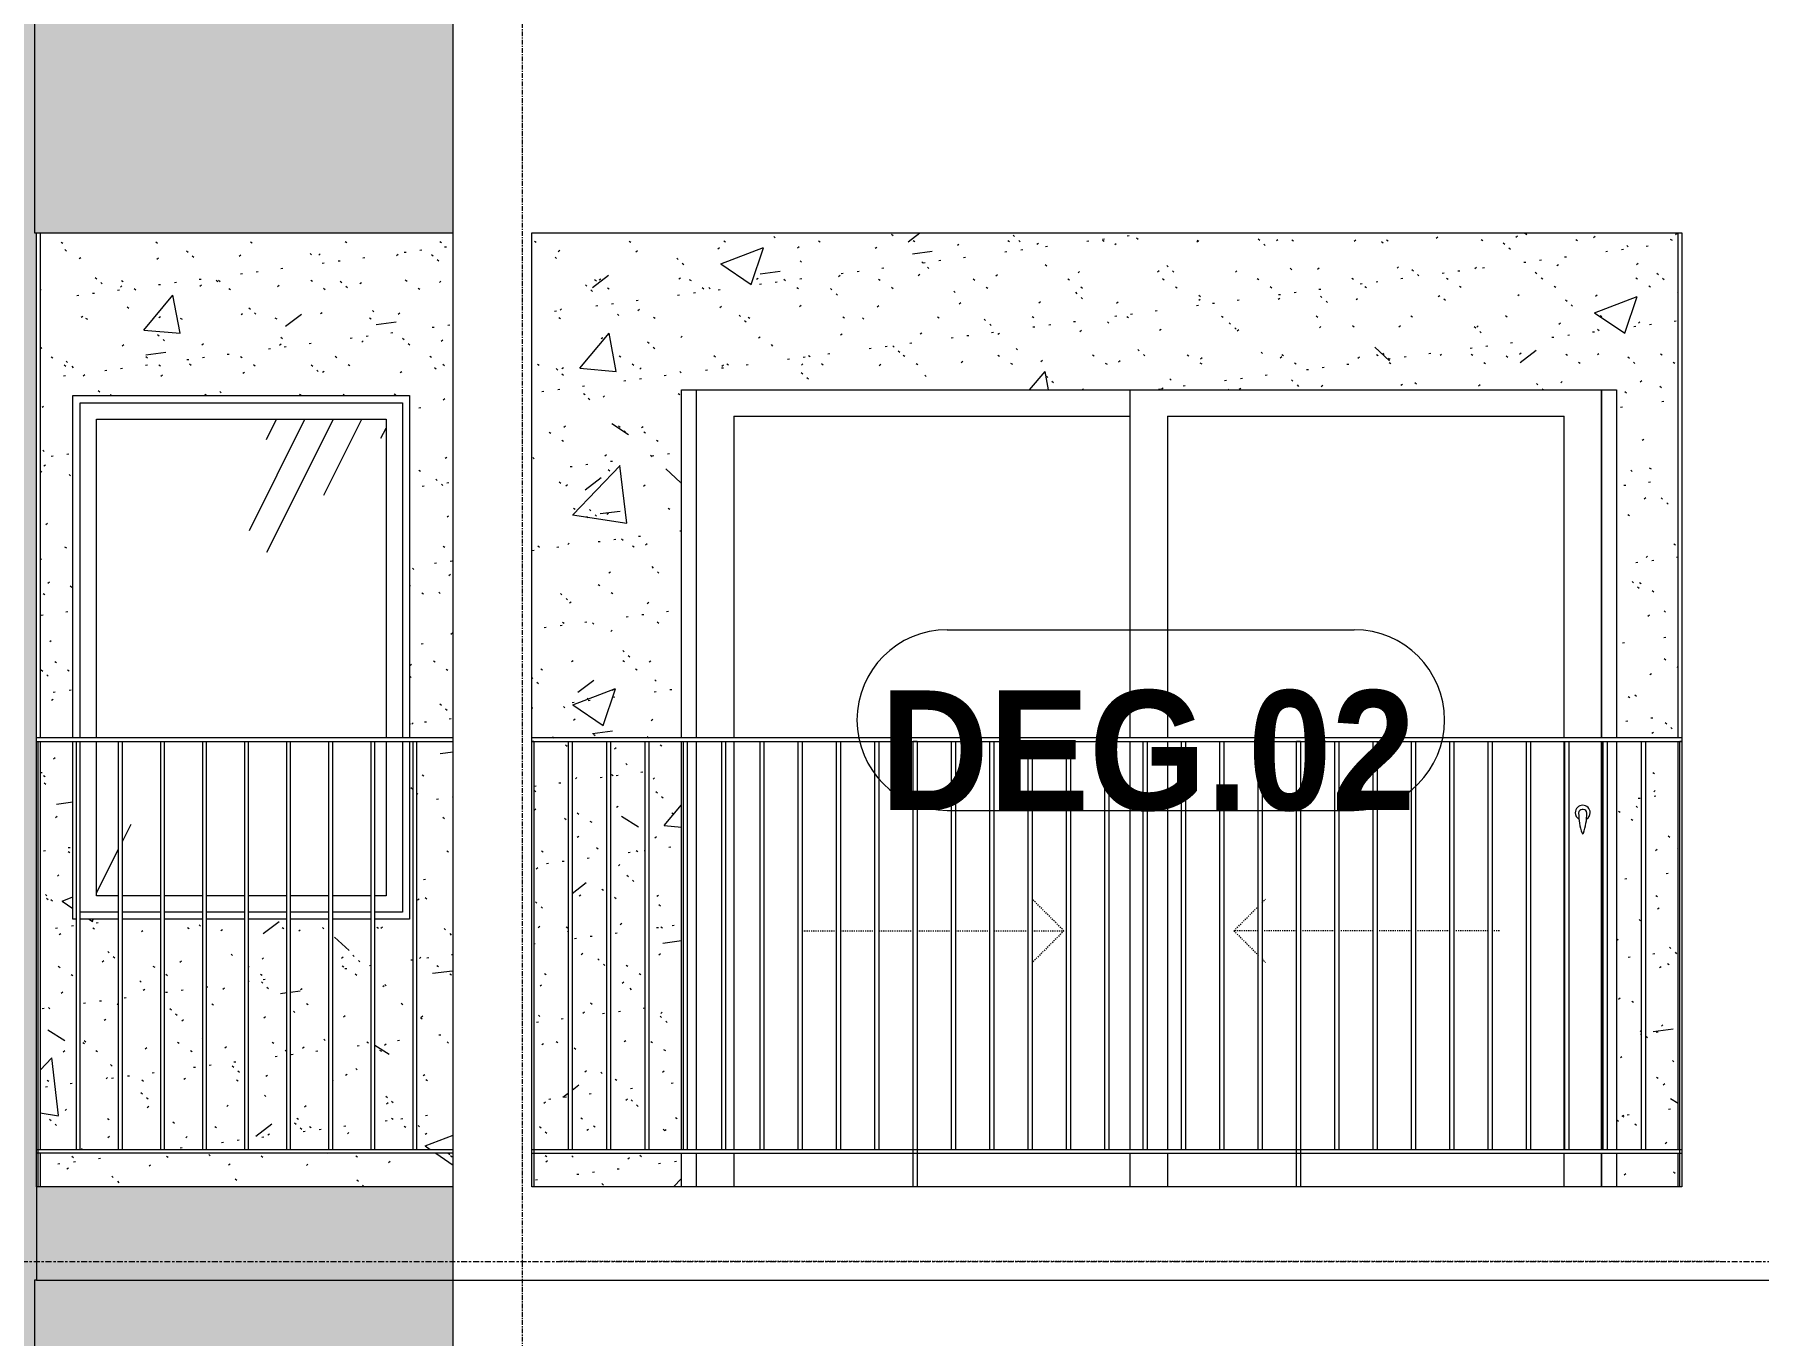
# Model space of a CAD drawing. Header units: millimetres. Extents: x -134153 to 99383, y -5233 to 35400.
# Drawn here: x -62258 to -57648, y 8802 to 12280 of the extents above; entities that cross this region are included whole.
import ezdxf

# ---------------------------------------------------------------- set-up
doc = ezdxf.new("R2010")
doc.units = ezdxf.units.MM
for name, pattern in [('Centre', [31.75, 6.35, -4.7625, 15.875, -4.7625]), ('Dash', [6, 3, -3]), ('Dash 1_8_', [6.35, 3.175, -3.175]), ('Grid Line', [22.225, 12.7, -3.175, 3.175, -3.175])]:
    doc.linetypes.add(name, pattern=pattern)
for name, color, linetype, lineweight in [('0-1', 7, 'Continuous', 5), ('A-AREA', 32, 'Dash 1_8_', 9), ('A-DOOR', 31, 'Continuous', 9), ('A-DOOR-FRAM', 31, 'Continuous', 9), ('A-DOOR-HDLN', 31, 'Dash', 9), ('A-DOOR-IDEN', 31, 'Continuous', 9), ('A-FLOR-HRAL', 11, 'Continuous', 9), ('A-FLOR-HRAL-1', 253, 'Continuous', 9), ('A-FLOR-LEVL-2', 51, 'Centre', 9), ('A-GLAZ', 151, 'Continuous', 9), ('A-GLAZ-2', 7, 'Continuous', 9), ('A-WALL', 113, 'Continuous', 9), ('A-WALL-PATT-1', 9, 'Continuous', 9), ('A-WALL-PATT-2', 111, 'Continuous', 5), ('I-WALL', 2, 'Continuous', 9), ('I-WALL-1', 7, 'Continuous', 9), ('S-GRID-1', 1, 'Grid Line', 9)]:
    doc.layers.add(name, color=color, linetype=linetype, lineweight=lineweight)
doc.styles.add('Arial_B_2', font='arialbd_0.ttf', dxfattribs={"width": 0.9, "height": 320})
pattern_1 = [(50, (-81864.4, 1200), (1165.978, -102.01), [121.92, -1341.12]), (355, (-81864.4, 1200), (-225.554, 1222.763), [97.536, -1072.896]), (100.451, (-81767.3, 1191.5), (940.433, 1120.746), [103.616, -1139.776]), (46.184, (-81864.4, 1525.1), (1734.91, -269.074), [182.88, -2011.68]), (96.636, (-81719.9, 1502.7), (1519.38, 1583.54), [155.42, -1709.66]), (351.184, (-81864.4, 1525.1), (1519.39, 1583.52), [146.3, -1609.34]), (21, (-81701.9, 1443.8), (970.332, -654.498), [121.92, -1341.12]), (326, (-81701.9, 1443.8), (395.533, 1178.804), [97.536, -1072.896]), (71.451, (-81621, 1389.3), (1365.87, 524.296), [103.616, -1139.776]), (37.5, (-81864.44, 1200), (19.767, 541.153), [53.645, -1006.246, 53.645, -1035.507, -1076.96]), (37.5, (-81864.44, 1200), (19.767, 541.153), [-2149.043, 53.645, -1023.315]), (7.5, (-81864.44, 1200), (427.646, 641.156), [53.645, -567.334, 53.645, -981.862, -410.464]), (7.5, (-81864.44, 1200), (427.646, 641.156), [-1656.486, 53.645, -356.82]), (327.5, (-82226.95, 1200), (867.782, -36.665), [53.645, -352.755, 53.645, -1214.323, -1682.496]), (327.5, (-82226.95, 1200), (867.782, -36.665), [-1674.368, 53.645, -1628.85]), (317.5, (-82389.5, 1200), (948.028, 162.73), [53.645, -474.675, 53.645, -788.416, -1194.816]), (317.5, (-82389.5, 1200), (948.028, 162.73), [-1370.38, 53.645, -1141.17])]
pattern_2 = [(37.5, (-81864.44, 1200), (-5.1206, 156.61216), [5.364, -118.181, 5.364, -132.812, -132.08]), (37.5, (-81864.44, 1200), (-5.1206, 156.61216), [-261.722, 5.364, -126.716]), (7.5, (-81864.44, 1200), (143.847, 229.3842), [5.364, -61.285, 5.364, -105.989, -42.672]), (7.5, (-81864.44, 1200), (143.847, 229.3842), [-178.003, 5.364, -37.308]), (327.5, (-81964.42, 1200), (253.1176, 0.4601), [5.364, -35.276, 5.364, -140.94, -191.008]), (327.5, (-81964.42, 1200), (253.1176, 0.4601), [-186.944, 5.364, -185.644]), (317.5, (-81964.42, 1200), (244.3381, 71.3376), [5.364, -14.956, 5.364, -90.546, -109.728]), (317.5, (-81964.42, 1200), (244.3381, 71.3376), [-116.23, 5.364, -104.364])]

# ---------------------------------------------------------------- blocks, each defined once
blk = doc.blocks.new('M_Fixed - 900 x 1400-V138-TKCS_MẶT ĐỨNG HƯỚNG BẮC')
at = {"layer": 'A-GLAZ'}
h = blk.add_hatch(dxfattribs=at)
h.set_pattern_fill('FP_10', color=256, style=0, pattern_type=2)
h.set_pattern_definition([(63.435, (-81661.2, 1301.6), (-817.87, 2453.59), [1016, -609.6, 1016, -609.6, -1292.49]), (63.435, (-81661.2, 1301.6), (-817.87, 2453.59), [-3251.2, 406.4, -886.1]), (63.435, (-81712, 1352.4), (-817.87, 2453.59), [812.8, -1016, 609.6, -609.6, -1495.69]), (63.435, (-81712, 1352.4), (-817.87, 2453.59), [-3048, 711.2, -784.5]), (63.435, (-81712, 1504.8), (-817.87, 2453.59), [609.6, -1219.2, 406.4, -609.6, -1698.89]), (63.435, (-81712, 1504.8), (-817.87, 2453.59), [-2844.8, 914.4, -784.5]), (63.435, (-81559.6, 1352.4), (-817.87, 2453.59), [609.6, -1219.2, 508, -2206.89]), (63.435, (-81407.2, 1504.8), (-817.87, 2453.59), [304.8, -1524, 203.2, -2511.69]), (63.435, (-81661.2, 1758.8), (-817.87, 2453.59), [203.2, -1524, 203.2, -812.8, -1800.49]), (63.435, (-81661.2, 1758.8), (-817.87, 2453.59), [-2743.2, 508, -1292.5]), (63.435, (-80746.8, 1606.4), (-817.87, 2453.59), [1016, -1524, 1219.2, -804.81]), (63.435, (-80746.8, 1454), (-817.87, 2453.59), [1422.4, -1016, 1524, -601.61]), (63.435, (-80645.2, 1504.8), (-817.87, 2453.59), [1625.6, -812.8, 1219.2, -886.09]), (63.435, (-80492.8, 1657.2), (-817.87, 2453.59), [1016, -1422.4, 812.8, -1292.49]), (63.435, (-80645.2, 1962), (-817.87, 2453.59), [508, -2032, 609.6, -1394.09]), (63.435, (-80340.4, 1809.6), (-817.87, 2453.59), [406.4, -2032, 406.4, -1698.89])])
h.paths.add_polyline_path([(-61582.6, 9978), (-61582.6, 10390), (-61685.1, 10390), (-61685.1, 9978)])
h.paths.add_polyline_path([(-62032.6, 9978), (-62032.6, 10390), (-62091.6, 10390), (-62091.6, 9978)])
h.paths.add_polyline_path([(-61317.6, 9978), (-61317.6, 10390), (-61347.6, 10390), (-61347.6, 9978)])
h.paths.add_polyline_path([(-61572.6, 9978), (-61470.1, 9978), (-61470.1, 10390), (-61572.6, 10390), (-61572.6, 10233)])
h.paths.add_polyline_path([(-61357.6, 9978), (-61357.6, 10390), (-61460.1, 10390), (-61460.1, 9978)])
h.paths.add_polyline_path([(-61797.6, 9978), (-61695.1, 9978), (-61695.1, 10390), (-61797.6, 10390), (-61797.6, 10272)])
h.paths.add_polyline_path([(-61910.1, 9978), (-61807.6, 9978), (-61807.6, 10390), (-61910.1, 10390), (-61910.1, 10159.5)])
h.paths.add_polyline_path([(-62022.6, 9978), (-61920.1, 9978), (-61920.1, 10390), (-62022.6, 10390), (-62022.6, 10047)])
h.paths.add_polyline_path([(-61669.6, 10400), (-61317.6, 10400), (-61317.6, 11252), (-62091.6, 11252), (-62091.6, 10400), (-61739.6, 10400)])
at = {"layer": 'A-GLAZ-2'}
for p, q in [((-62135.6, 11296), (-61273.6, 11296)), ((-62135.6, 10400), (-62135.6, 11296)), ((-61273.6, 11296), (-61273.6, 10400)), ((-62091.6, 11252), (-61317.6, 11252)), ((-62091.6, 10400), (-62091.6, 11252)), ((-61317.6, 11252), (-61317.6, 10400)), ((-62091.6, 9978), (-62091.6, 10390)), ((-61317.6, 10390), (-61317.6, 9978)), ((-61273.6, 10390), (-61273.6, 9934)), ((-62032.6, 9978), (-62091.6, 9978)), ((-61920.1, 9978), (-62022.6, 9978)), ((-61807.6, 9978), (-61910.1, 9978)), ((-61695.1, 9978), (-61797.6, 9978)), ((-61582.6, 9978), (-61685.1, 9978)), ((-61470.1, 9978), (-61572.6, 9978)), ((-61357.6, 9978), (-61460.1, 9978)), ((-61317.6, 9978), (-61347.6, 9978)), ((-62032.6, 9934), (-62135.1, 9934)), ((-61920.1, 9934), (-62022.6, 9934)), ((-61807.6, 9934), (-61910.1, 9934)), ((-61695.1, 9934), (-61797.6, 9934)), ((-61582.6, 9934), (-61685.1, 9934)), ((-61470.1, 9934), (-61572.6, 9934)), ((-61357.6, 9934), (-61460.1, 9934)), ((-61273.6, 9934), (-61347.6, 9934))]:
    blk.add_line(p, q, dxfattribs=at)
blk = doc.blocks.new('Railing - 10mm-901206-TKCS_MẶT ĐỨNG HƯỚNG BẮC')
at = {"layer": 'A-FLOR-HRAL-1'}
for p, q in [((-62145.064287, 5900), (-62145.064287, 6990)), ((-62135.064287, 5900), (-62135.064287, 6990))]:
    blk.add_line(p, q, dxfattribs=at)
blk = doc.blocks.new('Railing - 50 x 10mm-901205-TKCS_MẶT ĐỨNG HƯỚNG BẮC')
at = {"layer": 'A-FLOR-HRAL-1'}
for p in [(-62252.564287, 6990), (-62247.564287, 5800)]:
    blk.add_line(p, (-62247.564287, 6990), dxfattribs=at)
blk = doc.blocks.new('Railing - Railing-998577-TKCS_MẶT ĐỨNG HƯỚNG BẮC')
at = {"layer": 'A-FLOR-HRAL-1'}
for p, q in [((-62252.564287, 12700), (-61137.564287, 12700)), ((-61137.564287, 12690), (-62252.564287, 12690))]:
    blk.add_line(p, q, dxfattribs=at)
for name, p in [('Railing - 50 x 10mm-901205-TKCS_MẶT ĐỨNG HƯỚNG BẮC', (0, 6800)), ('Railing - 10mm-901206-TKCS_MẶT ĐỨNG HƯỚNG BẮC', (0, 6800)), ('Railing - 10mm-901206-TKCS_MẶT ĐỨNG HƯỚNG BẮC', (112.5, 6800)), ('Railing - 10mm-901206-TKCS_MẶT ĐỨNG HƯỚNG BẮC', (225, 6800)), ('Railing - 10mm-901206-TKCS_MẶT ĐỨNG HƯỚNG BẮC', (337.5, 6800)), ('Railing - 10mm-901206-TKCS_MẶT ĐỨNG HƯỚNG BẮC', (450, 6800)), ('Railing - 10mm-901206-TKCS_MẶT ĐỨNG HƯỚNG BẮC', (562.5, 6800)), ('Railing - 10mm-901206-TKCS_MẶT ĐỨNG HƯỚNG BẮC', (675, 6800)), ('Railing - 10mm-901206-TKCS_MẶT ĐỨNG HƯỚNG BẮC', (787.5, 6800)), ('Railing - 10mm-901206-TKCS_MẶT ĐỨNG HƯỚNG BẮC', (900, 6800))]:
    blk.add_blockref(name, p)
blk = doc.blocks.new('Top Rail Type - Top Rail_Internal_-998578-TKCS_MẶT ĐỨNG HƯỚNG BẮC')
at = {"layer": 'A-FLOR-HRAL-1'}
for p, q in [((-61137.564287, 13800), (-62252.564287, 13800)), ((-62252.564287, 13790), (-61137.564287, 13790))]:
    blk.add_line(p, q, dxfattribs=at)
blk = doc.blocks.new('NCV_TKTC_TANG 3 - 4_rvt-2-TKCS_MẶT ĐỨNG HƯỚNG BẮC')
at = {"layer": 'A-WALL-PATT-1'}
h = blk.add_hatch(dxfattribs=at)
h.set_pattern_fill('FP_2', color=256, style=0, pattern_type=2)
h.set_pattern_definition(pattern_1)
h.paths.add_polyline_path([(-61157.9, 9200), (-61137.6, 9200), (-61137.6, 9290), (-62242.6, 9290), (-62242.6, 9200), (-61313.9, 9200)])
h.paths.add_polyline_path([(-61572.6, 9300), (-61470.1, 9300), (-61470.1, 9915), (-61572.6, 9915), (-61572.6, 9420)])
h.paths.add_polyline_path([(-61685.1, 9300), (-61582.6, 9300), (-61582.6, 9915), (-61685.1, 9915), (-61685.1, 9515.7)])
h.paths.add_polyline_path([(-61695.1, 9300), (-61695.1, 9915), (-61797.6, 9915), (-61797.6, 9300)])
h.paths.add_polyline_path([(-61460.1, 9300), (-61357.6, 9300), (-61357.6, 9915), (-61460.1, 9915), (-61460.1, 9324.3)])
h.paths.add_polyline_path([(-61807.6, 9300), (-61807.6, 9915), (-61910.1, 9915), (-61910.1, 9300)])
h.paths.add_polyline_path([(-62242.6, 9300), (-62145.1, 9300), (-62145.1, 9915), (-62154.6, 9915), (-62154.6, 10390), (-62242.6, 10390), (-62242.6, 9759.1)])
h.paths.add_polyline_path([(-61141.6, 9300), (-61137.6, 9300), (-61137.6, 10390), (-61235.1, 10390), (-61235.1, 9300), (-61164.3, 9300)])
h.paths.add_polyline_path([(-61347.6, 9300), (-61245.1, 9300), (-61245.1, 10390), (-61254.6, 10390), (-61254.6, 9915), (-61347.6, 9915), (-61347.6, 9828.8)])
h.paths.add_polyline_path([(-61920.1, 9300), (-61920.1, 9915), (-62022.6, 9915), (-62022.6, 9300)])
h.paths.add_polyline_path([(-62135.1, 9300), (-62032.6, 9300), (-62032.6, 9915), (-62135.1, 9915), (-62135.1, 9828.8)])
h.paths.add_polyline_path([(-62154.6, 10400), (-62154.6, 11315), (-61254.6, 11315), (-61254.6, 10400), (-61137.6, 10400), (-61137.6, 11750), (-62242.6, 11750), (-62242.6, 10400)])
h = blk.add_hatch(dxfattribs=at)
h.set_pattern_fill('FP_3', color=256, style=0, pattern_type=2)
h.set_pattern_definition(pattern_2)
h.paths.add_polyline_path([(-61157.9, 9200), (-61137.6, 9200), (-61137.6, 9290), (-62242.6, 9290), (-62242.6, 9200), (-61313.9, 9200)])
h.paths.add_polyline_path([(-61572.6, 9300), (-61470.1, 9300), (-61470.1, 9915), (-61572.6, 9915), (-61572.6, 9420)])
h.paths.add_polyline_path([(-61685.1, 9300), (-61582.6, 9300), (-61582.6, 9915), (-61685.1, 9915), (-61685.1, 9515.7)])
h.paths.add_polyline_path([(-61695.1, 9300), (-61695.1, 9915), (-61797.6, 9915), (-61797.6, 9300)])
h.paths.add_polyline_path([(-61460.1, 9300), (-61357.6, 9300), (-61357.6, 9915), (-61460.1, 9915), (-61460.1, 9324.3)])
h.paths.add_polyline_path([(-61807.6, 9300), (-61807.6, 9915), (-61910.1, 9915), (-61910.1, 9300)])
h.paths.add_polyline_path([(-62242.6, 9300), (-62145.1, 9300), (-62145.1, 9915), (-62154.6, 9915), (-62154.6, 10390), (-62242.6, 10390), (-62242.6, 9759.1)])
h.paths.add_polyline_path([(-61141.6, 9300), (-61137.6, 9300), (-61137.6, 10390), (-61235.1, 10390), (-61235.1, 9300), (-61164.3, 9300)])
h.paths.add_polyline_path([(-61347.6, 9300), (-61245.1, 9300), (-61245.1, 10390), (-61254.6, 10390), (-61254.6, 9915), (-61347.6, 9915), (-61347.6, 9828.8)])
h.paths.add_polyline_path([(-61920.1, 9300), (-61920.1, 9915), (-62022.6, 9915), (-62022.6, 9300)])
h.paths.add_polyline_path([(-62135.1, 9300), (-62032.6, 9300), (-62032.6, 9915), (-62135.1, 9915), (-62135.1, 9828.8)])
h.paths.add_polyline_path([(-62154.6, 10400), (-62154.6, 11315), (-61254.6, 11315), (-61254.6, 10400), (-61137.6, 10400), (-61137.6, 11750), (-62242.6, 11750), (-62242.6, 10400)])
h = blk.add_hatch(dxfattribs=at)
h.set_pattern_fill('FP_2', color=256, style=0, pattern_type=2)
h.set_pattern_definition(pattern_1)
h.paths.add_polyline_path([(-57862.6, 9200), (-57862.6, 9290), (-58027.6, 9290), (-58027.6, 9200), (-57873.4, 9200)])
h.paths.add_polyline_path([(-60527.6, 9200), (-60527.6, 9290), (-60922.6, 9290), (-60922.6, 9200), (-60757.4, 9200)])
h.paths.add_polyline_path([(-60820.1, 9300), (-60727.6, 9300), (-60727.6, 10390), (-60820.1, 10390), (-60820.1, 9334.4)])
h.paths.add_polyline_path([(-60830.1, 9300), (-60830.1, 10390), (-60922.6, 10390), (-60922.6, 9300), (-60847.6, 9300)])
h.paths.add_polyline_path([(-60717.6, 9300), (-60625.1, 9300), (-60625.1, 10390), (-60717.6, 10390), (-60717.6, 9462.5)])
h.paths.add_polyline_path([(-57880.7, 9300), (-57862.6, 9300), (-57862.6, 10390), (-57950.1, 10390), (-57950.1, 9300)])
h.paths.add_polyline_path([(-57960.1, 9300), (-57960.1, 10390), (-58027.6, 10390), (-58027.6, 9300)])
h.paths.add_polyline_path([(-60615.1, 9300), (-60527.6, 9300), (-60527.6, 10390), (-60615.1, 10390), (-60615.1, 9590.6)])
h.paths.add_polyline_path([(-57960.3, 10400), (-57862.6, 10400), (-57862.6, 11750), (-60927.6, 11750), (-60927.6, 10400), (-60527.6, 10400), (-60527.6, 11330), (-58027.6, 11330), (-58027.6, 10400)])
h = blk.add_hatch(dxfattribs=at)
h.set_pattern_fill('FP_3', color=256, style=0, pattern_type=2)
h.set_pattern_definition(pattern_2)
h.paths.add_polyline_path([(-57862.6, 9200), (-57862.6, 9290), (-58027.6, 9290), (-58027.6, 9200), (-57873.4, 9200)])
h.paths.add_polyline_path([(-60527.6, 9200), (-60527.6, 9290), (-60922.6, 9290), (-60922.6, 9200), (-60757.4, 9200)])
h.paths.add_polyline_path([(-60820.1, 9300), (-60727.6, 9300), (-60727.6, 10390), (-60820.1, 10390), (-60820.1, 9334.4)])
h.paths.add_polyline_path([(-60830.1, 9300), (-60830.1, 10390), (-60922.6, 10390), (-60922.6, 9300), (-60847.6, 9300)])
h.paths.add_polyline_path([(-60717.6, 9300), (-60625.1, 9300), (-60625.1, 10390), (-60717.6, 10390), (-60717.6, 9462.5)])
h.paths.add_polyline_path([(-57880.7, 9300), (-57862.6, 9300), (-57862.6, 10390), (-57950.1, 10390), (-57950.1, 9300)])
h.paths.add_polyline_path([(-57960.1, 9300), (-57960.1, 10390), (-58027.6, 10390), (-58027.6, 9300)])
h.paths.add_polyline_path([(-60615.1, 9300), (-60527.6, 9300), (-60527.6, 10390), (-60615.1, 10390), (-60615.1, 9590.6)])
h.paths.add_polyline_path([(-57960.3, 10400), (-57862.6, 10400), (-57862.6, 11750), (-60927.6, 11750), (-60927.6, 10400), (-60527.6, 10400), (-60527.6, 11330), (-58027.6, 11330), (-58027.6, 10400)])
at = {"layer": 'I-WALL-1'}
for p, q in [((-62242.6, 11750), (-62242.6, 10400)), ((-57862.6, 10400), (-57862.6, 11750)), ((-62154.6, 10400), (-62154.6, 11315)), ((-62154.6, 11315), (-61254.6, 11315)), ((-61254.6, 11315), (-61254.6, 10400)), ((-60527.6, 10400), (-60527.6, 11330)), ((-60527.6, 11330), (-58027.6, 11330)), ((-58027.6, 11330), (-58027.6, 10400)), ((-62242.6, 10390), (-62242.6, 9300)), ((-62154.6, 9915), (-62154.6, 10390)), ((-61254.6, 10390), (-61254.6, 9915)), ((-60527.6, 9300), (-60527.6, 10390)), ((-58027.6, 10390), (-58027.6, 9300)), ((-57862.6, 9300), (-57862.6, 10390)), ((-62145.1, 9915), (-62154.6, 9915)), ((-62032.6, 9915), (-62135.1, 9915)), ((-61920.1, 9915), (-62022.6, 9915)), ((-61807.6, 9915), (-61910.1, 9915)), ((-61695.1, 9915), (-61797.6, 9915)), ((-61582.6, 9915), (-61685.1, 9915)), ((-61470.1, 9915), (-61572.6, 9915)), ((-61357.6, 9915), (-61460.1, 9915)), ((-61254.6, 9915), (-61347.6, 9915)), ((-62242.6, 9290), (-62242.6, 9200)), ((-60527.6, 9200), (-60527.6, 9290)), ((-58027.6, 9290), (-58027.6, 9200)), ((-57862.6, 9200), (-57862.6, 9290))]:
    blk.add_line(p, q, dxfattribs=at)
at = {"layer": 'A-FLOR-HRAL'}
for name in ['Top Rail Type - Top Rail_Internal_-998578-TKCS_MẶT ĐỨNG HƯỚNG BẮC', 'Railing - Railing-998577-TKCS_MẶT ĐỨNG HƯỚNG BẮC']:
    blk.add_blockref(name, (0, -3400), dxfattribs=at)
at = {"layer": 'A-GLAZ'}
blk.add_blockref('M_Fixed - 900 x 1400-V138-TKCS_MẶT ĐỨNG HƯỚNG BẮC', (0, 0), dxfattribs=at)
blk = doc.blocks.new('DEG_02-DEG_03 - DEG_02-2500x2400mm-CỬA ĐI 02 CÁNH TRƯỢT-V26-TKCS_MẶT ĐỨNG HƯỚNG BẮC')
at = {"layer": 'A-DOOR'}
for p, q in [((-59327.6, 10400), (-59327.6, 11330)), ((-58067.6, 11330), (-58067.6, 10400)), ((-60387.6, 11260), (-60387.6, 10400)), ((-60387.6, 11260), (-59327.6, 11260)), ((-59227.6, 11260), (-59227.6, 10400)), ((-59227.6, 11260), (-58167.6, 11260)), ((-58167.6, 10400), (-58167.6, 11260)), ((-60387.6, 10390), (-60387.6, 9300)), ((-59327.6, 9300), (-59327.6, 10390)), ((-59227.6, 10390), (-59227.6, 9300)), ((-58167.6, 9300), (-58167.6, 10390)), ((-58067.6, 10390), (-58067.6, 9300)), ((-60387.6, 9290), (-60387.6, 9200)), ((-59327.6, 9200), (-59327.6, 9290)), ((-59227.6, 9290), (-59227.6, 9200)), ((-58167.6, 9200), (-58167.6, 9290)), ((-58067.6, 9290), (-58067.6, 9200))]:
    blk.add_line(p, q, dxfattribs=at)
at = {"layer": 'A-DOOR', "flags": 128}
blk.add_lwpolyline([(-58116.1, 10208.7), (-58116.1, 10208.7), (-58116.1, 10208.7), (-58116.1, 10208.7), (-58116.1, 10208.7), (-58116.1, 10208.7), (-58116.1, 10208.7), (-58116.2, 10208.7), (-58116.2, 10208.7), (-58116.2, 10208.7), (-58116.2, 10208.7), (-58116.3, 10208.7), (-58116.3, 10208.7), (-58116.3, 10208.7), (-58116.4, 10208.7), (-58116.4, 10208.7), (-58116.4, 10208.7), (-58116.5, 10208.7), (-58116.5, 10208.7), (-58116.6, 10208.7), (-58116.6, 10208.7), (-58116.7, 10208.7), (-58116.7, 10208.7), (-58116.8, 10208.7), (-58116.8, 10208.7), (-58116.9, 10208.7), (-58116.9, 10208.7), (-58117, 10208.7), (-58117, 10208.7), (-58117.1, 10208.7), (-58117.1, 10208.7), (-58117.2, 10208.7), (-58117.3, 10208.7), (-58117.3, 10208.7), (-58117.4, 10208.7), (-58117.4, 10208.7), (-58117.5, 10208.7), (-58117.5, 10208.7), (-58117.6, 10208.7), (-58117.7, 10208.7), (-58117.7, 10208.7), (-58117.8, 10208.7), (-58117.8, 10208.7), (-58117.9, 10208.7), (-58118, 10208.7), (-58118, 10208.7), (-58118.1, 10208.7), (-58118.1, 10208.7), (-58118.2, 10208.7), (-58118.2, 10208.7), (-58118.3, 10208.7), (-58118.3, 10208.7), (-58118.4, 10208.7), (-58118.4, 10208.7), (-58118.5, 10208.7), (-58118.5, 10208.7), (-58118.6, 10208.7), (-58118.6, 10208.7), (-58118.7, 10208.7), (-58118.7, 10208.7), (-58118.7, 10208.7), (-58118.8, 10208.7), (-58118.8, 10208.7), (-58118.8, 10208.7), (-58118.9, 10208.7), (-58118.9, 10208.7), (-58118.9, 10208.7), (-58119, 10208.7), (-58119, 10208.7), (-58119, 10208.7), (-58119, 10208.7), (-58119, 10208.7), (-58119, 10208.7), (-58119, 10208.7), (-58119.1, 10208.7), (-58119.1, 10208.7)], dxfattribs=at)
at = {"layer": 'A-DOOR'}
for centre, radius, start, end in [((-58117.6, 10200), 20, 0, 180), ((-58117.6, 10200), 20, 180, 240), ((-58119.1, 10199.2), 9.45, 90, 180), ((-57963.8, 10199.2), 164.8, 180, 199.134), ((-58116.1, 10199.2), 9.45, 0, 90), ((-58271.4, 10199.2), 164.8, 340.866, 0), ((-58117.6, 10200), 20, 300, 0), ((-58117.2, 10146), 2.34, 199.134, 261.031), ((-58117.9, 10146), 2.34, 278.969, 340.866)]:
    blk.add_arc(centre, radius, start, end, dxfattribs=at)
at = {"layer": 'A-DOOR-FRAM'}
for p, q in [((-60487.6, 10400), (-60487.6, 11330)), ((-58067.6, 10400), (-58067.6, 11330)), ((-60487.6, 9300), (-60487.6, 10390)), ((-58067.6, 9300), (-58067.6, 10390)), ((-60487.6, 9200), (-60487.6, 9290)), ((-58067.6, 9200), (-58067.6, 9290))]:
    blk.add_line(p, q, dxfattribs=at)
at = {"layer": 'A-DOOR-HDLN'}
for p, q in [((-59504.8, 9884.2), (-59589.7, 9969.1)), ((-58975.1, 9959.5), (-58965.5, 9969.1)), ((-59050.3, 9884.2), (-58985.1, 9949.5)), ((-60205.1, 9884.2), (-60112.6, 9884.2)), ((-60102.6, 9884.2), (-60010.1, 9884.2)), ((-60000.1, 9884.2), (-59907.6, 9884.2)), ((-59897.6, 9884.2), (-59805.1, 9884.2)), ((-59795.1, 9884.2), (-59702.6, 9884.2)), ((-59692.6, 9884.2), (-59600.1, 9884.2)), ((-59590.1, 9884.2), (-59504.8, 9884.2)), ((-59504.8, 9884.2), (-59589.7, 9799.4)), ((-59050.3, 9884.2), (-58985.1, 9819)), ((-58985.1, 9884.2), (-59050.3, 9884.2)), ((-58882.6, 9884.2), (-58975.1, 9884.2)), ((-58780.1, 9884.2), (-58872.6, 9884.2)), ((-58677.6, 9884.2), (-58770.1, 9884.2)), ((-58575.1, 9884.2), (-58667.6, 9884.2)), ((-58472.6, 9884.2), (-58565.1, 9884.2)), ((-58370.1, 9884.2), (-58462.6, 9884.2)), ((-58340.3, 9884.2), (-58360.1, 9884.2)), ((-58975.1, 9809), (-58965.5, 9799.4))]:
    blk.add_line(p, q, dxfattribs=at)
blk = doc.blocks.new('Railing - 10mm-1251313-TKCS_MẶT ĐỨNG HƯỚNG BẮC')
at = {"layer": 'A-FLOR-HRAL'}
for p, q in [((-60830.064287, 5900), (-60830.064287, 6990)), ((-60820.064287, 6990), (-60820.064287, 5900))]:
    blk.add_line(p, q, dxfattribs=at)
blk = doc.blocks.new('Railing - 50 x 10mm-1251315-TKCS_MẶT ĐỨNG HƯỚNG BẮC')
at = {"layer": 'A-FLOR-HRAL'}
for p, q in [((-59897.564287, 6990), (-59907.564287, 6990)), ((-59907.564287, 5800), (-59907.564287, 6990)), ((-59897.564287, 6990), (-59897.564287, 5800))]:
    blk.add_line(p, q, dxfattribs=at)
blk = doc.blocks.new('Railing - 50 x 10mm-1251311-TKCS_MẶT ĐỨNG HƯỚNG BẮC')
at = {"layer": 'A-FLOR-HRAL'}
for q in [(-60927.564287, 6990), (-60922.564287, 5800)]:
    blk.add_line((-60922.564287, 6990), q, dxfattribs=at)
blk = doc.blocks.new('Railing - 50 x 10mm-V55-TKCS_MẶT ĐỨNG HƯỚNG BẮC')
at = {"layer": 'A-FLOR-HRAL'}
for p in [(-57852.564287, 6990), (-57857.564287, 5800)]:
    blk.add_line(p, (-57857.564287, 6990), dxfattribs=at)
blk = doc.blocks.new('Railing - Railing-1558314-TKCS_MẶT ĐỨNG HƯỚNG BẮC')
at = {"layer": 'A-FLOR-HRAL'}
for p, q in [((-60927.564287, 9300), (-57852.564287, 9300)), ((-60927.564287, 9290), (-57852.564287, 9290))]:
    blk.add_line(p, q, dxfattribs=at)
for name, p in [('Railing - 50 x 10mm-1251311-TKCS_MẶT ĐỨNG HƯỚNG BẮC', (0, 3400)), ('Railing - 10mm-1251313-TKCS_MẶT ĐỨNG HƯỚNG BẮC', (0, 3400)), ('Railing - 10mm-1251313-TKCS_MẶT ĐỨNG HƯỚNG BẮC', (102.5, 3400)), ('Railing - 10mm-1251313-TKCS_MẶT ĐỨNG HƯỚNG BẮC', (205, 3400)), ('Railing - 10mm-1251313-TKCS_MẶT ĐỨNG HƯỚNG BẮC', (307.5, 3400)), ('Railing - 10mm-1251313-TKCS_MẶT ĐỨNG HƯỚNG BẮC', (410, 3400)), ('Railing - 10mm-1251313-TKCS_MẶT ĐỨNG HƯỚNG BẮC', (512.5, 3400)), ('Railing - 10mm-1251313-TKCS_MẶT ĐỨNG HƯỚNG BẮC', (615, 3400)), ('Railing - 10mm-1251313-TKCS_MẶT ĐỨNG HƯỚNG BẮC', (717.5, 3400)), ('Railing - 10mm-1251313-TKCS_MẶT ĐỨNG HƯỚNG BẮC', (820, 3400)), ('Railing - 50 x 10mm-1251315-TKCS_MẶT ĐỨNG HƯỚNG BẮC', (0, 3400)), ('Railing - 10mm-1251313-TKCS_MẶT ĐỨNG HƯỚNG BẮC', (1025, 3400)), ('Railing - 10mm-1251313-TKCS_MẶT ĐỨNG HƯỚNG BẮC', (1127.5, 3400)), ('Railing - 10mm-1251313-TKCS_MẶT ĐỨNG HƯỚNG BẮC', (1230, 3400)), ('Railing - 10mm-1251313-TKCS_MẶT ĐỨNG HƯỚNG BẮC', (1332.5, 3400)), ('Railing - 10mm-1251313-TKCS_MẶT ĐỨNG HƯỚNG BẮC', (1435, 3400)), ('Railing - 10mm-1251313-TKCS_MẶT ĐỨNG HƯỚNG BẮC', (1537.5, 3400)), ('Railing - 10mm-1251313-TKCS_MẶT ĐỨNG HƯỚNG BẮC', (1640, 3400)), ('Railing - 10mm-1251313-TKCS_MẶT ĐỨNG HƯỚNG BẮC', (1742.5, 3400)), ('Railing - 10mm-1251313-TKCS_MẶT ĐỨNG HƯỚNG BẮC', (1845, 3400)), ('Railing - 50 x 10mm-1251315-TKCS_MẶT ĐỨNG HƯỚNG BẮC', (1025, 3400)), ('Railing - 10mm-1251313-TKCS_MẶT ĐỨNG HƯỚNG BẮC', (2050, 3400)), ('Railing - 10mm-1251313-TKCS_MẶT ĐỨNG HƯỚNG BẮC', (2152.5, 3400)), ('Railing - 10mm-1251313-TKCS_MẶT ĐỨNG HƯỚNG BẮC', (2255, 3400)), ('Railing - 10mm-1251313-TKCS_MẶT ĐỨNG HƯỚNG BẮC', (2357.5, 3400)), ('Railing - 10mm-1251313-TKCS_MẶT ĐỨNG HƯỚNG BẮC', (2460, 3400)), ('Railing - 10mm-1251313-TKCS_MẶT ĐỨNG HƯỚNG BẮC', (2562.5, 3400)), ('Railing - 10mm-1251313-TKCS_MẶT ĐỨNG HƯỚNG BẮC', (2665, 3400)), ('Railing - 10mm-1251313-TKCS_MẶT ĐỨNG HƯỚNG BẮC', (2767.5, 3400)), ('Railing - 10mm-1251313-TKCS_MẶT ĐỨNG HƯỚNG BẮC', (2870, 3400)), ('Railing - 50 x 10mm-V55-TKCS_MẶT ĐỨNG HƯỚNG BẮC', (0, 3400))]:
    blk.add_blockref(name, p)
blk = doc.blocks.new('Top Rail Type - Top Rail_Internal_-1558315-TKCS_MẶT ĐỨNG HƯỚNG BẮC')
at = {"layer": 'A-FLOR-HRAL'}
for p, q in [((-57852.564287, 10400), (-60927.564287, 10400)), ((-60927.564287, 10390), (-57852.564287, 10390))]:
    blk.add_line(p, q, dxfattribs=at)
blk = doc.blocks.new('STN_Door Tag - STN_Door Tag-1788670-TKCS_MẶT ĐỨNG HƯỚNG BẮC')
at = {"layer": 'A-DOOR-IDEN'}
for p, q in [((-102166.7, 10689.1), (-101078.6, 10689.1)), ((-102166.7, 10206.1), (-101078.6, 10206.1))]:
    blk.add_line(p, q, dxfattribs=at)
for centre, start, end in [((-102166.7, 10447.6), 90, 270), ((-101078.6, 10447.6), 270, 90)]:
    blk.add_arc(centre, 241.5, start, end, dxfattribs=at)

msp = doc.modelspace()

# ---------------------------------------------------------------- hatches: boundary and pattern name
at = {"layer": 'A-WALL-PATT-2'}
h = msp.add_hatch(color=256, dxfattribs=at)
h.paths.add_polyline_path([(-64723.8, 8950), (-62252.6, 8950), (-62252.6, 11750), (-62257.6, 11750), (-62257.6, 12350), (-65842.6, 12350), (-65842.6, 8950)])
h.paths.add_polyline_path([(-64852.6, 9914.4), (-64852.6, 11314.4), (-63452.6, 11314.4), (-63452.6, 9914.4), (-64811.6, 9914.4)])
for points in [[(-61137.6, 11750), (-61137.6, 12350), (-62257.6, 12350), (-62257.6, 11750), (-61550.7, 11750)], [(-62252.6, 8950), (-61137.6, 8950), (-61137.6, 9200), (-62252.6, 9200)], [(-62252.6, 8350), (-61137.6, 8350), (-61137.6, 8950), (-62257.6, 8950), (-62257.6, 8350)]]:
    msp.add_hatch(color=256, dxfattribs=at).paths.add_polyline_path(points)
h = msp.add_hatch(color=256, dxfattribs=at)
h.paths.add_polyline_path([(-64723.8, 5600), (-62252.6, 5600), (-62252.6, 8350), (-62257.6, 8350), (-62257.6, 8950), (-65842.6, 8950), (-65842.6, 5600), (-65718.7, 5600)])
h.paths.add_polyline_path([(-64811.6, 6514.4), (-64852.6, 6514.4), (-64852.6, 7914.4), (-63452.6, 7914.4), (-63452.6, 6514.4), (-64723.8, 6514.4)])

# ---------------------------------------------------------------- linework, layer by layer
at = {"layer": 'A-AREA'}
msp.add_line((-57752.6, 9000), (-60852.6, 9000), dxfattribs=at)
at = {"layer": 'A-FLOR-LEVL-2'}
msp.add_line((-134152.6, 9000), (-25724.3, 9000), dxfattribs=at)
at = {"layer": 'A-WALL'}
for p, q in [((-61137.6, 5550), (-61137.6, 29350)), ((-62252.6, 9200), (-62252.6, 11750)), ((-60927.6, 9200), (-60927.6, 11750)), ((-60927.6, 11750), (-57852.6, 11750)), ((-57852.6, 11750), (-57852.6, 9200)), ((-57852.6, 9200), (-60927.6, 9200)), ((-61137.6, 8950), (-46362.6, 8950))]:
    msp.add_line(p, q, dxfattribs=at)
at = {"layer": 'I-WALL'}
for p, q in [((-62257.6, 12350), (-62257.6, 11750)), ((-62257.6, 11750), (-61137.6, 11750)), ((-61137.6, 9200), (-62252.6, 9200)), ((-62252.6, 9200), (-62252.6, 8950)), ((-62252.6, 8950), (-62257.6, 8950)), ((-62257.6, 8950), (-62257.6, 8350)), ((-62252.6, 8950), (-61137.6, 8950))]:
    msp.add_line(p, q, dxfattribs=at)
at = {"layer": 'S-GRID-1'}
msp.add_line((-60952.6, 207.3), (-60952.6, 30285.9), dxfattribs=at)

# ---------------------------------------------------------------- block references
at = {"layer": '0-1'}
msp.add_blockref('NCV_TKTC_TANG 3 - 4_rvt-2-TKCS_MẶT ĐỨNG HƯỚNG BẮC', (0, 0), dxfattribs=at)
at = {"layer": 'A-DOOR'}
msp.add_blockref('DEG_02-DEG_03 - DEG_02-2500x2400mm-CỬA ĐI 02 CÁNH TRƯỢT-V26-TKCS_MẶT ĐỨNG HƯỚNG BẮC', (0, 0), dxfattribs=at)
at = {"layer": 'A-DOOR-IDEN'}
msp.add_blockref('STN_Door Tag - STN_Door Tag-1788670-TKCS_MẶT ĐỨNG HƯỚNG BẮC', (42350, 0), dxfattribs=at)
at = {"layer": 'A-FLOR-HRAL'}
for name in ['Top Rail Type - Top Rail_Internal_-1558315-TKCS_MẶT ĐỨNG HƯỚNG BẮC', 'Railing - Railing-1558314-TKCS_MẶT ĐỨNG HƯỚNG BẮC']:
    msp.add_blockref(name, (0, 0), dxfattribs=at)

# ---------------------------------------------------------------- texts
at = {"layer": 'A-DOOR-IDEN', "insert": (-59280.8, 10364.6), "char_height": 320, "width": 1467.36, "attachment_point": 5, "line_spacing_factor": 0.936439, "style": 'Arial_B_2'}
msp.add_mtext('\\pt7.2,14.4,21.6,28.8,36,43.2,50.4,57.6,64.8,72,79.2,86.4,93.6,100.8,108,115.2,122.4,129.6,136.8,144,151.2,158.4,165.6,172.8,180,187.2,194.4,201.6,208.8,216,223.2,230.4;DEG.02', dxfattribs=at)

doc.saveas('drawing.dxf')
